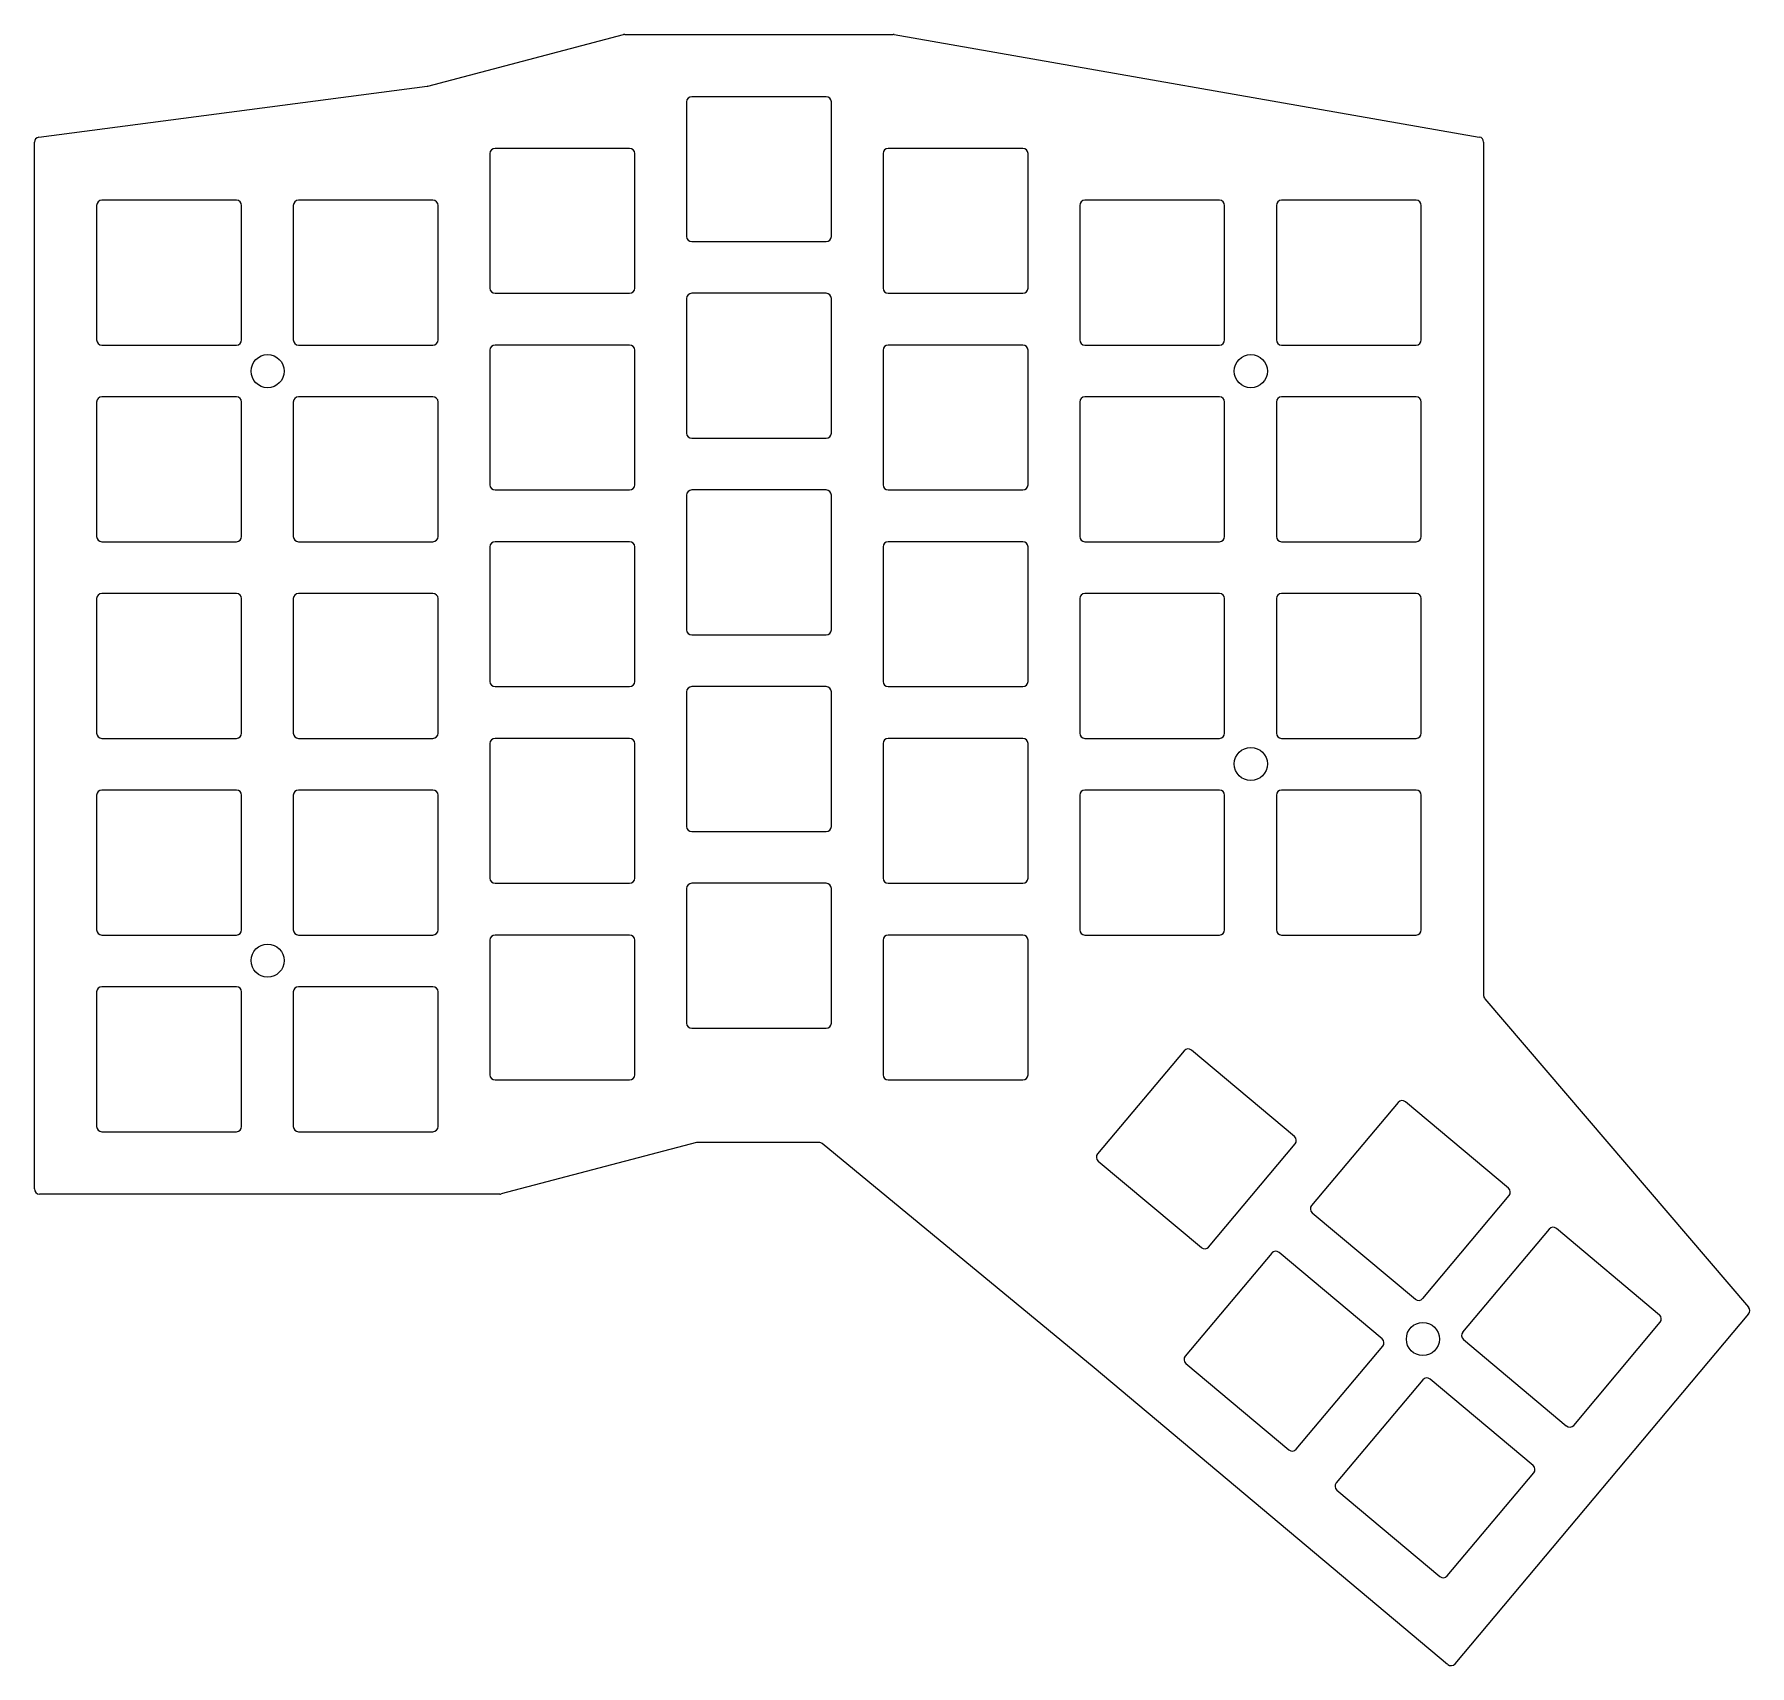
# Model space of a CAD drawing. Header units: millimetres. Extents: x 37 to 203, y -184 to -26.
import ezdxf

# ---------------------------------------------------------------- set-up
doc = ezdxf.new("R2010")
doc.units = ezdxf.units.MM

msp = doc.modelspace()

# ---------------------------------------------------------------- linework, layer by layer
at = {"linetype": 'CONTINUOUS'}
for p, q in [((75.01, -30.97), (93.91, -25.99)), ((94.04, -25.98), (119.98, -25.98)), ((120.07, -25.98), (176.61, -35.9)), ((37.41, -35.92), (74.94, -30.98)), ((100, -32.5), (100, -45.5)), ((113.5, -32), (100.5, -32)), ((114, -45.5), (114, -32.5)), ((36.98, -137.53), (36.98, -36.41)), ((177.03, -36.39), (177.03, -118.84)), ((81, -37.5), (81, -50.5)), ((94.5, -37), (81.5, -37)), ((95, -50.5), (95, -37.5)), ((119, -37.5), (119, -50.5)), ((132.5, -37), (119.5, -37)), ((133, -50.5), (133, -37.5)), ((43, -42.5), (43, -55.5)), ((56.5, -42), (43.5, -42)), ((57, -55.5), (57, -42.5)), ((62, -42.5), (62, -55.5)), ((75.5, -42), (62.5, -42)), ((76, -55.5), (76, -42.5)), ((138, -42.5), (138, -55.5)), ((151.5, -42), (138.5, -42)), ((152, -55.5), (152, -42.5)), ((157, -42.5), (157, -55.5)), ((170.5, -42), (157.5, -42)), ((171, -55.5), (171, -42.5)), ((100.5, -46), (113.5, -46)), ((81.5, -51), (94.5, -51)), ((113.5, -51), (100.5, -51)), ((119.5, -51), (132.5, -51)), ((100, -51.5), (100, -64.5)), ((114, -64.5), (114, -51.5)), ((43.5, -56), (56.5, -56)), ((62.5, -56), (75.5, -56)), ((94.5, -56), (81.5, -56)), ((132.5, -56), (119.5, -56)), ((138.5, -56), (151.5, -56)), ((157.5, -56), (170.5, -56)), ((81, -56.5), (81, -69.5)), ((95, -69.5), (95, -56.5)), ((119, -56.5), (119, -69.5)), ((133, -69.5), (133, -56.5)), ((56.5, -61), (43.5, -61)), ((75.5, -61), (62.5, -61)), ((151.5, -61), (138.5, -61)), ((170.5, -61), (157.5, -61)), ((43, -61.5), (43, -74.5)), ((57, -74.5), (57, -61.5)), ((62, -61.5), (62, -74.5)), ((76, -74.5), (76, -61.5)), ((138, -61.5), (138, -74.5)), ((152, -74.5), (152, -61.5)), ((157, -61.5), (157, -74.5)), ((171, -74.5), (171, -61.5)), ((100.5, -65), (113.5, -65)), ((81.5, -70), (94.5, -70)), ((100, -70.5), (100, -83.5)), ((113.5, -70), (100.5, -70)), ((114, -83.5), (114, -70.5)), ((119.5, -70), (132.5, -70)), ((43.5, -75), (56.5, -75)), ((62.5, -75), (75.5, -75)), ((81, -75.5), (81, -88.5)), ((94.5, -75), (81.5, -75)), ((95, -88.5), (95, -75.5)), ((119, -75.5), (119, -88.5)), ((132.5, -75), (119.5, -75)), ((133, -88.5), (133, -75.5)), ((138.5, -75), (151.5, -75)), ((157.5, -75), (170.5, -75)), ((43, -80.5), (43, -93.5)), ((56.5, -80), (43.5, -80)), ((57, -93.5), (57, -80.5)), ((62, -80.5), (62, -93.5)), ((75.5, -80), (62.5, -80)), ((76, -93.5), (76, -80.5)), ((138, -80.5), (138, -93.5)), ((151.5, -80), (138.5, -80)), ((152, -93.5), (152, -80.5)), ((157, -80.5), (157, -93.5)), ((170.5, -80), (157.5, -80)), ((171, -93.5), (171, -80.5)), ((100.5, -84), (113.5, -84)), ((81.5, -89), (94.5, -89)), ((100, -89.5), (100, -102.5)), ((113.5, -89), (100.5, -89)), ((114, -102.5), (114, -89.5)), ((119.5, -89), (132.5, -89)), ((43.5, -94), (56.5, -94)), ((62.5, -94), (75.5, -94)), ((94.5, -94), (81.5, -94)), ((132.5, -94), (119.5, -94)), ((138.5, -94), (151.5, -94)), ((157.5, -94), (170.5, -94)), ((81, -94.5), (81, -107.5)), ((95, -107.5), (95, -94.5)), ((119, -94.5), (119, -107.5)), ((133, -107.5), (133, -94.5)), ((56.5, -99), (43.5, -99)), ((75.5, -99), (62.5, -99)), ((151.5, -99), (138.5, -99)), ((170.5, -99), (157.5, -99)), ((43, -99.5), (43, -112.5)), ((57, -112.5), (57, -99.5)), ((62, -99.5), (62, -112.5)), ((76, -112.5), (76, -99.5)), ((138, -99.5), (138, -112.5)), ((152, -112.5), (152, -99.5)), ((157, -99.5), (157, -112.5)), ((171, -112.5), (171, -99.5)), ((100.5, -103), (113.5, -103)), ((81.5, -108), (94.5, -108)), ((100, -108.5), (100, -121.5)), ((113.5, -108), (100.5, -108)), ((114, -121.5), (114, -108.5)), ((119.5, -108), (132.5, -108)), ((43.5, -113), (56.5, -113)), ((62.5, -113), (75.5, -113)), ((81, -113.5), (81, -126.5)), ((94.5, -113), (81.5, -113)), ((95, -126.5), (95, -113.5)), ((119, -113.5), (119, -126.5)), ((132.5, -113), (119.5, -113)), ((133, -126.5), (133, -113.5)), ((138.5, -113), (151.5, -113)), ((157.5, -113), (170.5, -113)), ((43, -118.5), (43, -131.5)), ((56.5, -118), (43.5, -118)), ((57, -131.5), (57, -118.5)), ((62, -118.5), (62, -131.5)), ((75.5, -118), (62.5, -118)), ((76, -131.5), (76, -118.5)), ((177.14, -119.17), (202.62, -148.96)), ((100.5, -122), (113.5, -122)), ((148.08, -124.18), (139.73, -134.14)), ((158.75, -132.47), (148.79, -124.12)), ((81.5, -127), (94.5, -127)), ((119.5, -127), (132.5, -127)), ((168.77, -129.17), (160.41, -139.13)), ((179.43, -137.46), (169.47, -129.1)), ((43.5, -132), (56.5, -132)), ((62.5, -132), (75.5, -132)), ((100.96, -133.04), (82.09, -138.01)), ((112.8, -133.03), (101.09, -133.03)), ((139.39, -154.8), (113.11, -133.14)), ((150.45, -143.14), (158.81, -133.18)), ((139.79, -134.84), (149.75, -143.2)), ((81.96, -138.03), (37.48, -138.03)), ((171.14, -148.12), (179.49, -138.17)), ((160.47, -139.83), (170.43, -148.19)), ((183.36, -141.41), (175, -151.37)), ((194.02, -149.71), (184.06, -141.35)), ((156.55, -143.72), (148.2, -153.68)), ((167.22, -152.02), (157.26, -143.66)), ((202.62, -149.61), (174.26, -183.41)), ((185.73, -160.37), (194.08, -150.41)), ((175.07, -152.07), (185.02, -160.43)), ((158.92, -162.68), (167.28, -152.72)), ((173.55, -183.47), (139.39, -154.81)), ((148.26, -154.38), (158.22, -162.74)), ((171.15, -155.97), (162.79, -165.92)), ((181.81, -164.26), (171.85, -155.9)), ((173.52, -174.92), (181.87, -164.97)), ((162.85, -166.63), (172.81, -174.99))]:
    msp.add_line(p, q, dxfattribs=at)
for centre in [(59.52, -58.52), (154.53, -58.52), (154.53, -96.47), (59.52, -115.47), (171.16, -152.03)]:
    msp.add_circle(centre, 1.6, dxfattribs=at)
for centre, start, end in [((94.04, -26.48), 90, 104.7436), ((119.98, -26.48), 80.0494, 90), ((74.88, -30.48), 277.4959, 284.7436), ((100.5, -32.5), 90, 180), ((113.5, -32.5), 0, 90), ((37.48, -36.41), 97.4959, 180), ((176.53, -36.39), 0, 80.0494), ((81.5, -37.5), 90, 180), ((94.5, -37.5), 0, 90), ((119.5, -37.5), 90, 180), ((132.5, -37.5), 0, 90), ((43.5, -42.5), 90, 180), ((56.5, -42.5), 0, 90), ((62.5, -42.5), 90, 180), ((75.5, -42.5), 0, 90), ((138.5, -42.5), 90, 180), ((151.5, -42.5), 0, 90), ((157.5, -42.5), 90, 180), ((170.5, -42.5), 0, 90), ((100.5, -45.5), 180, 270), ((113.5, -45.5), 270, 0), ((81.5, -50.5), 180, 270), ((94.5, -50.5), 270, 0), ((100.5, -51.5), 90, 180), ((113.5, -51.5), 0, 90), ((119.5, -50.5), 180, 270), ((132.5, -50.5), 270, 0), ((43.5, -55.5), 180, 270), ((56.5, -55.5), 270, 0), ((62.5, -55.5), 180, 270), ((75.5, -55.5), 270, 0), ((81.5, -56.5), 90, 180), ((94.5, -56.5), 0, 90), ((119.5, -56.5), 90, 180), ((132.5, -56.5), 0, 90), ((138.5, -55.5), 180, 270), ((151.5, -55.5), 270, 0), ((157.5, -55.5), 180, 270), ((170.5, -55.5), 270, 0), ((43.5, -61.5), 90, 180), ((56.5, -61.5), 0, 90), ((62.5, -61.5), 90, 180), ((75.5, -61.5), 0, 90), ((138.5, -61.5), 90, 180), ((151.5, -61.5), 0, 90), ((157.5, -61.5), 90, 180), ((170.5, -61.5), 0, 90), ((100.5, -64.5), 180, 270), ((113.5, -64.5), 270, 0), ((81.5, -69.5), 180, 270), ((94.5, -69.5), 270, 0), ((119.5, -69.5), 180, 270), ((132.5, -69.5), 270, 0), ((100.5, -70.5), 90, 180), ((113.5, -70.5), 0, 90), ((43.5, -74.5), 180, 270), ((56.5, -74.5), 270, 0), ((62.5, -74.5), 180, 270), ((75.5, -74.5), 270, 0), ((138.5, -74.5), 180, 270), ((151.5, -74.5), 270, 0), ((157.5, -74.5), 180, 270), ((170.5, -74.5), 270, 0), ((81.5, -75.5), 90, 180), ((94.5, -75.5), 0, 90), ((119.5, -75.5), 90, 180), ((132.5, -75.5), 0, 90), ((43.5, -80.5), 90, 180), ((56.5, -80.5), 0, 90), ((62.5, -80.5), 90, 180), ((75.5, -80.5), 0, 90), ((138.5, -80.5), 90, 180), ((151.5, -80.5), 0, 90), ((157.5, -80.5), 90, 180), ((170.5, -80.5), 0, 90), ((100.5, -83.5), 180, 270), ((113.5, -83.5), 270, 0), ((81.5, -88.5), 180, 270), ((94.5, -88.5), 270, 0), ((100.5, -89.5), 90, 180), ((113.5, -89.5), 0, 90), ((119.5, -88.5), 180, 270), ((132.5, -88.5), 270, 0), ((43.5, -93.5), 180, 270), ((56.5, -93.5), 270, 0), ((62.5, -93.5), 180, 270), ((75.5, -93.5), 270, 0), ((81.5, -94.5), 90, 180), ((94.5, -94.5), 0, 90), ((119.5, -94.5), 90, 180), ((132.5, -94.5), 0, 90), ((138.5, -93.5), 180, 270), ((151.5, -93.5), 270, 0), ((157.5, -93.5), 180, 270), ((170.5, -93.5), 270, 0), ((43.5, -99.5), 90, 180), ((56.5, -99.5), 0, 90), ((62.5, -99.5), 90, 180), ((75.5, -99.5), 0, 90), ((138.5, -99.5), 90, 180), ((151.5, -99.5), 0, 90), ((157.5, -99.5), 90, 180), ((170.5, -99.5), 0, 90), ((100.5, -102.5), 180, 270), ((113.5, -102.5), 270, 0), ((81.5, -107.5), 180, 270), ((94.5, -107.5), 270, 0), ((119.5, -107.5), 180, 270), ((132.5, -107.5), 270, 0), ((100.5, -108.5), 90, 180), ((113.5, -108.5), 0, 90), ((43.5, -112.5), 180, 270), ((56.5, -112.5), 270, 0), ((62.5, -112.5), 180, 270), ((75.5, -112.5), 270, 0), ((138.5, -112.5), 180, 270), ((151.5, -112.5), 270, 0), ((157.5, -112.5), 180, 270), ((170.5, -112.5), 270, 0), ((81.5, -113.5), 90, 180), ((94.5, -113.5), 0, 90), ((119.5, -113.5), 90, 180), ((132.5, -113.5), 0, 90), ((43.5, -118.5), 90, 180), ((56.5, -118.5), 0, 90), ((62.5, -118.5), 90, 180), ((75.5, -118.5), 0, 90), ((177.53, -118.84), 180, 220.5272), ((100.5, -121.5), 180, 270), ((113.5, -121.5), 270, 0), ((148.47, -124.5), 50, 140), ((81.5, -126.5), 180, 270), ((94.5, -126.5), 270, 0), ((119.5, -126.5), 180, 270), ((132.5, -126.5), 270, 0), ((169.15, -129.49), 50, 140), ((43.5, -131.5), 180, 270), ((56.5, -131.5), 270, 0), ((62.5, -131.5), 180, 270), ((75.5, -131.5), 270, 0), ((158.42, -132.86), 320, 50), ((101.09, -133.53), 90, 104.7436), ((112.8, -133.53), 50.4907, 90), ((140.11, -134.46), 140, 230), ((37.48, -137.53), 180, 270), ((179.11, -137.84), 320, 50), ((81.96, -137.53), 270, 284.7436), ((160.79, -139.45), 140, 230), ((183.74, -141.73), 50, 140), ((150.07, -142.82), 230, 320), ((156.94, -144.04), 50, 140), ((170.75, -147.8), 230, 320), ((202.24, -149.29), 320, 40.5272), ((193.7, -150.09), 320, 50), ((166.9, -152.4), 320, 50), ((175.39, -151.69), 140, 230), ((148.58, -154), 140, 230), ((139.07, -155.19), 50, 50.4907), ((171.53, -156.29), 50, 140), ((185.35, -160.05), 230, 320), ((158.54, -162.36), 230, 320), ((181.49, -164.64), 320, 50), ((163.17, -166.25), 140, 230), ((173.13, -174.6), 230, 320), ((173.88, -183.09), 230, 320)]:
    msp.add_arc(centre, 0.5, start, end, dxfattribs=at)

doc.saveas('drawing.dxf')
